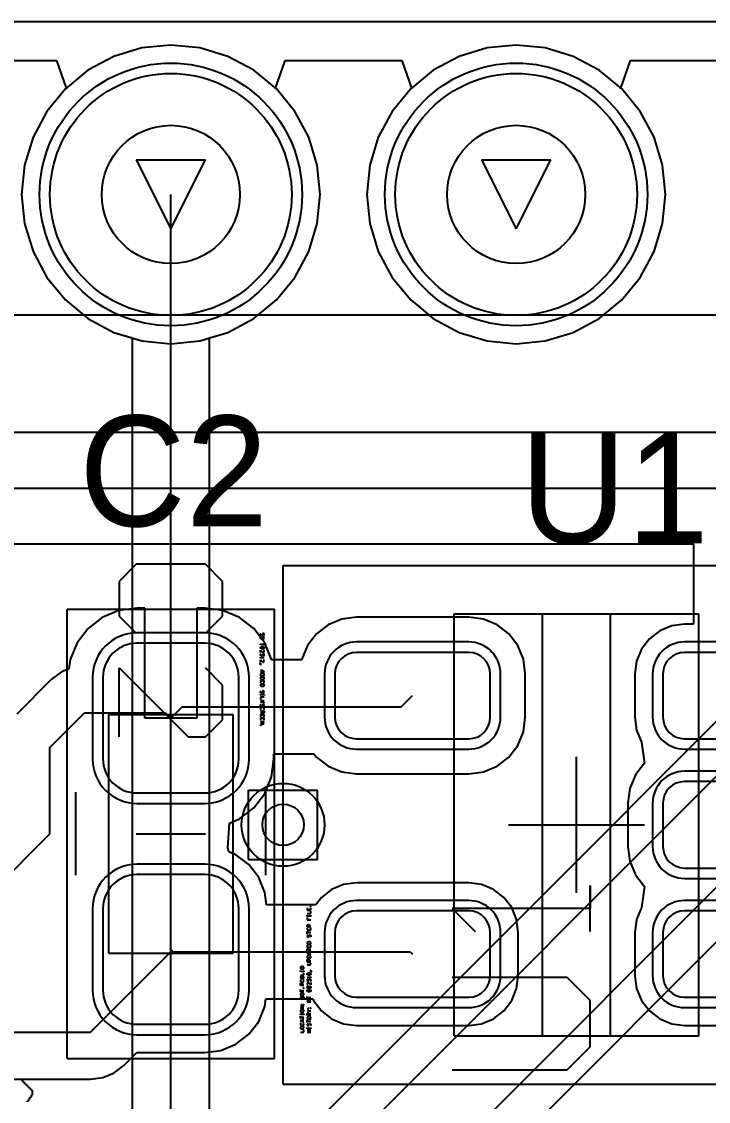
# Model space of a CAD drawing. Header units: millimetres. Extents: x -1.9 to 9.1, y -3.1 to 5.4.
# Drawn here: x 0.4668 to 0.6657, y 0.5176 to 0.83 of the extents above; entities that cross this region are included whole.
import ezdxf

# ---------------------------------------------------------------- set-up
doc = ezdxf.new("R2010")
doc.units = ezdxf.units.MM
doc.header["$MEASUREMENT"] = 0
for name, color, linetype in [('BottomLayer', 5, 'Continuous'), ('BottomOverlay', 54, 'Continuous'), ('BottomSolder', 6, 'Continuous'), ('DrillDrawing', 1, 'Continuous'), ('Mechanical3', 76, 'Continuous'), ('Mechanical4', 56, 'Continuous'), ('Mechanical6', 56, 'Continuous'), ('Mechanical7', 56, 'Continuous'), ('MultiLayer', 9, 'Continuous'), ('PadHoleLayer', 156, 'Continuous'), ('TopLayer', 1, 'Continuous'), ('TopOverlay', 2, 'Continuous'), ('TopPaste', 8, 'Continuous'), ('TopSolder', 216, 'Continuous'), ('ViaHoleLayer', 16, 'Continuous')]:
    doc.layers.add(name, color=color, linetype=linetype)

# ---------------------------------------------------------------- blocks, each defined once
blk = doc.blocks.new('OSHW__25___B_1')
at = {"layer": 'BottomOverlay'}
for p, q in [((-0.06776, -0.10894), (-0.06805, -0.10894)), ((-0.06805, -0.10894), (-0.06805, -0.10923)), ((-0.06805, -0.10923), (-0.06805, -0.10952)), ((-0.06746, -0.10865), (-0.06776, -0.10865)), ((-0.06776, -0.10865), (-0.06776, -0.10894)), ((-0.06717, -0.10806), (-0.06746, -0.10806)), ((-0.06746, -0.10806), (-0.06746, -0.10835)), ((-0.06746, -0.10835), (-0.06746, -0.10865)), ((-0.06688, -0.10777), (-0.06717, -0.10777)), ((-0.06717, -0.10777), (-0.06717, -0.10806)), ((-0.06688, -0.10748), (-0.06688, -0.10777)), ((-0.06805, -0.10952), (-0.06834, -0.10952)), ((-0.06834, -0.10952), (-0.06834, -0.10981)), ((-0.06834, -0.10981), (-0.06834, -0.11011)), ((-0.06834, -0.11011), (-0.06834, -0.1104)), ((-0.06834, -0.1104), (-0.06834, -0.11069)), ((-0.06834, -0.11069), (-0.06805, -0.11069)), ((-0.06805, -0.11069), (-0.06805, -0.11098)), ((-0.06805, -0.11098), (-0.06776, -0.11098)), ((-0.06776, -0.11098), (-0.06776, -0.11128)), ((-0.06776, -0.11128), (-0.06746, -0.11128)), ((-0.06746, -0.11128), (-0.06746, -0.11157)), ((-0.06746, -0.11157), (-0.06717, -0.11157)), ((-0.06717, -0.11157), (-0.06717, -0.11186)), ((-0.06717, -0.11186), (-0.06688, -0.11186)), ((-0.06688, -0.11186), (-0.06688, -0.11215)), ((-0.06688, -0.11215), (-0.06659, -0.11215)), ((-0.06659, -0.11215), (-0.06659, -0.11244)), ((-0.06659, -0.11244), (-0.0663, -0.11244)), ((-0.0663, -0.11244), (-0.0663, -0.11274)), ((-0.0663, -0.11274), (-0.066, -0.11274)), ((-0.066, -0.11274), (-0.066, -0.11303)), ((-0.066, -0.11303), (-0.06571, -0.11303)), ((-0.06571, -0.11303), (-0.06571, -0.11332)), ((-0.06571, -0.11332), (-0.06542, -0.11332)), ((-0.06542, -0.11332), (-0.06542, -0.11361)), ((-0.06542, -0.11361), (-0.06513, -0.11361))]:
    blk.add_line(p, q, dxfattribs=at)
blk = doc.blocks.new('0603_CAP_12')
at = {"layer": 'Mechanical3'}
for p, q in [((-0.05783, 0.027), (-0.058, 0.02683)), ((-0.058, 0.02683), (-0.058, 0.02667)), ((-0.058, 0.02667), (-0.05783, 0.0265)), ((-0.05783, 0.026), (-0.058, 0.02617)), ((-0.0575, 0.027), (-0.05783, 0.027)), ((-0.05783, 0.0265), (-0.0575, 0.0265)), ((-0.0575, 0.026), (-0.05783, 0.026)), ((-0.05733, 0.02683), (-0.0575, 0.027)), ((-0.0575, 0.0265), (-0.05733, 0.02633)), ((-0.05733, 0.02617), (-0.0575, 0.026)), ((-0.05733, 0.02633), (-0.05733, 0.02617)), ((-0.05683, 0.027), (-0.057, 0.02683)), ((-0.057, 0.02683), (-0.057, 0.02667)), ((-0.057, 0.02667), (-0.05683, 0.0265)), ((-0.05683, 0.026), (-0.057, 0.02617)), ((-0.0565, 0.027), (-0.05683, 0.027)), ((-0.05683, 0.0265), (-0.0565, 0.0265)), ((-0.0565, 0.026), (-0.05683, 0.026)), ((-0.05633, 0.02683), (-0.0565, 0.027)), ((-0.0565, 0.0265), (-0.05633, 0.02633)), ((-0.05633, 0.02617), (-0.0565, 0.026)), ((-0.05633, 0.02633), (-0.05633, 0.02617)), ((-0.05483, 0.027), (-0.055, 0.02683)), ((-0.055, 0.026), (-0.05467, 0.026)), ((-0.05483, 0.026), (-0.05483, 0.027)), ((-0.05467, 0.026), (-0.05483, 0.026)), ((-0.05417, 0.02683), (-0.054, 0.027)), ((-0.05417, 0.02617), (-0.05417, 0.02683)), ((-0.054, 0.026), (-0.05417, 0.02617)), ((-0.054, 0.027), (-0.05367, 0.027)), ((-0.05367, 0.026), (-0.054, 0.026)), ((-0.05367, 0.027), (-0.0535, 0.02683)), ((-0.0535, 0.02617), (-0.05367, 0.026)), ((-0.0535, 0.02683), (-0.0535, 0.02617)), ((-0.053, 0.027), (-0.05317, 0.02683)), ((-0.05317, 0.026), (-0.0525, 0.02667)), ((-0.0525, 0.026), (-0.05317, 0.026)), ((-0.05267, 0.027), (-0.053, 0.027)), ((-0.0525, 0.02683), (-0.05267, 0.027)), ((-0.0525, 0.02667), (-0.0525, 0.02683)), ((-0.0515, 0.027), (-0.05217, 0.027)), ((-0.05217, 0.027), (-0.05217, 0.0265)), ((-0.05217, 0.0265), (-0.05184, 0.02667)), ((-0.052, 0.026), (-0.05217, 0.02617)), ((-0.05167, 0.026), (-0.052, 0.026)), ((-0.05184, 0.02667), (-0.05167, 0.02667)), ((-0.05167, 0.02667), (-0.0515, 0.0265)), ((-0.0515, 0.02617), (-0.05167, 0.026)), ((-0.0515, 0.0265), (-0.0515, 0.02617)), ((-0.051, 0.027), (-0.05117, 0.02683)), ((-0.05117, 0.026), (-0.05084, 0.026)), ((-0.051, 0.026), (-0.051, 0.027)), ((-0.05084, 0.026), (-0.051, 0.026)), ((-0.05017, 0.027), (-0.05034, 0.02683)), ((-0.05034, 0.026), (-0.04967, 0.02667)), ((-0.04967, 0.026), (-0.05034, 0.026)), ((-0.04984, 0.027), (-0.05017, 0.027)), ((-0.04967, 0.02683), (-0.04984, 0.027)), ((-0.04967, 0.02667), (-0.04967, 0.02683)), ((-0.04917, 0.02583), (-0.04934, 0.02567)), ((-0.049, 0.02617), (-0.04917, 0.02617)), ((-0.04917, 0.02617), (-0.04917, 0.026)), ((-0.04917, 0.02583), (-0.049, 0.026)), ((-0.04917, 0.026), (-0.049, 0.026)), ((-0.049, 0.026), (-0.04917, 0.02583)), ((-0.049, 0.026), (-0.049, 0.02617)), ((-0.04734, 0.02667), (-0.047, 0.027)), ((-0.04734, 0.026), (-0.04734, 0.02667)), ((-0.04667, 0.0265), (-0.04734, 0.0265)), ((-0.047, 0.027), (-0.04667, 0.02667)), ((-0.04667, 0.02667), (-0.04667, 0.026)), ((-0.04667, 0.026), (-0.04667, 0.0265)), ((-0.04634, 0.027), (-0.04634, 0.026)), ((-0.04584, 0.027), (-0.04634, 0.027)), ((-0.04634, 0.026), (-0.04584, 0.026)), ((-0.04567, 0.02683), (-0.04584, 0.027)), ((-0.04584, 0.026), (-0.04567, 0.02617)), ((-0.04567, 0.02617), (-0.04567, 0.02683)), ((-0.04534, 0.027), (-0.04534, 0.026)), ((-0.04484, 0.027), (-0.04534, 0.027)), ((-0.04534, 0.026), (-0.04484, 0.026)), ((-0.04467, 0.02683), (-0.04484, 0.027)), ((-0.04484, 0.026), (-0.04467, 0.02617)), ((-0.04467, 0.02617), (-0.04467, 0.02683)), ((-0.04367, 0.027), (-0.04434, 0.027)), ((-0.04434, 0.027), (-0.04434, 0.026)), ((-0.04434, 0.0265), (-0.044, 0.0265)), ((-0.04434, 0.026), (-0.04367, 0.026)), ((-0.04334, 0.027), (-0.04334, 0.026)), ((-0.04284, 0.027), (-0.04334, 0.027)), ((-0.04334, 0.026), (-0.04284, 0.026)), ((-0.04267, 0.02683), (-0.04284, 0.027)), ((-0.04284, 0.026), (-0.04267, 0.02617)), ((-0.04267, 0.02617), (-0.04267, 0.02683)), ((-0.04117, 0.027), (-0.04134, 0.02683)), ((-0.04134, 0.02683), (-0.04134, 0.02667)), ((-0.04134, 0.02667), (-0.04117, 0.0265)), ((-0.04117, 0.026), (-0.04134, 0.02617)), ((-0.04084, 0.027), (-0.04117, 0.027)), ((-0.04117, 0.0265), (-0.04084, 0.0265)), ((-0.04084, 0.026), (-0.04117, 0.026)), ((-0.04067, 0.02683), (-0.04084, 0.027)), ((-0.04084, 0.0265), (-0.04067, 0.02633)), ((-0.04067, 0.02617), (-0.04084, 0.026)), ((-0.04067, 0.02633), (-0.04067, 0.02617)), ((-0.04034, 0.027), (-0.04001, 0.027)), ((-0.04017, 0.026), (-0.04034, 0.026)), ((-0.04034, 0.026), (-0.04001, 0.026)), ((-0.04001, 0.027), (-0.04017, 0.027)), ((-0.04017, 0.027), (-0.04017, 0.026)), ((-0.03951, 0.027), (-0.03951, 0.026)), ((-0.03951, 0.026), (-0.03884, 0.026)), ((-0.03851, 0.027), (-0.03851, 0.026)), ((-0.03851, 0.02633), (-0.03784, 0.027)), ((-0.03851, 0.026), (-0.03851, 0.02633)), ((-0.03784, 0.027), (-0.03834, 0.0265)), ((-0.03834, 0.0265), (-0.03784, 0.026)), ((-0.03734, 0.027), (-0.03751, 0.02683)), ((-0.03751, 0.02683), (-0.03751, 0.02667)), ((-0.03751, 0.02667), (-0.03734, 0.0265)), ((-0.03734, 0.026), (-0.03751, 0.02617)), ((-0.03701, 0.027), (-0.03734, 0.027)), ((-0.03734, 0.0265), (-0.03701, 0.0265)), ((-0.03701, 0.026), (-0.03734, 0.026)), ((-0.03684, 0.02683), (-0.03701, 0.027)), ((-0.03701, 0.0265), (-0.03684, 0.02633)), ((-0.03684, 0.02617), (-0.03701, 0.026)), ((-0.03684, 0.02633), (-0.03684, 0.02617)), ((-0.03634, 0.027), (-0.03651, 0.02683)), ((-0.03651, 0.02683), (-0.03651, 0.02617)), ((-0.03651, 0.02617), (-0.03634, 0.026)), ((-0.03601, 0.027), (-0.03634, 0.027)), ((-0.03634, 0.026), (-0.03601, 0.026)), ((-0.03584, 0.02683), (-0.03601, 0.027)), ((-0.03601, 0.026), (-0.03584, 0.02617)), ((-0.03551, 0.026), (-0.03551, 0.027)), ((-0.03551, 0.027), (-0.03501, 0.027)), ((-0.03501, 0.02633), (-0.03551, 0.02633)), ((-0.03517, 0.02633), (-0.03484, 0.026)), ((-0.03501, 0.027), (-0.03484, 0.02683)), ((-0.03484, 0.0265), (-0.03501, 0.02633)), ((-0.03484, 0.02683), (-0.03484, 0.0265)), ((-0.03384, 0.027), (-0.03451, 0.027)), ((-0.03451, 0.027), (-0.03451, 0.026)), ((-0.03451, 0.0265), (-0.03417, 0.0265)), ((-0.03451, 0.026), (-0.03384, 0.026)), ((-0.03284, 0.027), (-0.03351, 0.027)), ((-0.03351, 0.027), (-0.03351, 0.026)), ((-0.03351, 0.0265), (-0.03317, 0.0265)), ((-0.03351, 0.026), (-0.03284, 0.026)), ((-0.03251, 0.026), (-0.03251, 0.027)), ((-0.03251, 0.027), (-0.03184, 0.026)), ((-0.03184, 0.026), (-0.03184, 0.027)), ((-0.03151, 0.026), (-0.03151, 0.02617)), ((-0.03151, 0.02617), (-0.03134, 0.02617)), ((-0.03134, 0.026), (-0.03151, 0.026)), ((-0.03134, 0.02617), (-0.03134, 0.026))]:
    blk.add_line(p, q, dxfattribs=at)
at = {"layer": 'Mechanical4'}
for p, q in [((0.065, 0.03), (-0.065, 0.03)), ((-0.065, -0.03), (-0.065, 0.03)), ((0.065, -0.03), (0.065, 0.03)), ((0.065, -0.03), (-0.065, -0.03))]:
    blk.add_line(p, q, dxfattribs=at)
at = {"layer": 'Mechanical6'}
for p, q in [((0, -0.01), (0, 0.01)), ((0.01, 0), (-0.01, 0))]:
    blk.add_line(p, q, dxfattribs=at)
at = {"layer": 'Mechanical7'}
for p, q in [((-0.0345, -0.018), (-0.0345, 0.018)), ((0.0345, 0.018), (-0.0345, 0.018)), ((0.0345, -0.018), (0.0345, 0.018)), ((-0.073, 0.01499), (-0.078, 0.00999)), ((-0.063, 0.01499), (-0.073, 0.01499)), ((-0.05801, 0.00999), (-0.063, 0.01499)), ((-0.04301, 0.01499), (-0.04801, 0.00999)), ((-0.03301, 0.01499), (-0.04301, 0.01499)), ((-0.02802, 0.00999), (-0.03301, 0.01499)), ((-0.078, 0.00999), (-0.078, -0.01)), ((-0.02802, 0.00499), (-0.02802, 0.00999)), ((-0.04801, -0.015), (-0.02802, 0.00499)), ((-0.078, -0.01), (-0.073, -0.015)), ((-0.063, -0.015), (-0.05801, -0.01)), ((-0.073, -0.015), (-0.063, -0.015)), ((-0.02802, -0.015), (-0.04801, -0.015)), ((0.0345, -0.018), (-0.0345, -0.018))]:
    blk.add_line(p, q, dxfattribs=at)
at = {"layer": 'TopLayer'}
for p, q in [((-0.02165, 0.01969), (-0.04528, 0.01969)), ((0.04528, 0.01969), (0.02165, 0.01969)), ((-0.05512, 0.00984), (-0.05512, -0.00984)), ((-0.01181, -0.00984), (-0.01181, 0.00984)), ((0.01181, 0.00984), (0.01181, -0.00984)), ((0.05512, -0.00984), (0.05512, 0.00984)), ((-0.04528, -0.01969), (-0.02165, -0.01969)), ((0.02165, -0.01969), (0.04528, -0.01969))]:
    blk.add_line(p, q, dxfattribs=at)
for centre, start, end in [((-0.04528, 0.00984), 90, 180), ((-0.02165, 0.00984), 0, 90), ((0.02165, 0.00984), 90, 180), ((0.04528, 0.00984), 0, 90), ((-0.04528, -0.00984), 180, 270), ((-0.02165, -0.00984), 270, 0), ((0.02165, -0.00984), 180, 270), ((0.04528, -0.00984), 270, 0)]:
    blk.add_arc(centre, 0.00984, start, end, dxfattribs=at)
at = {"layer": 'TopOverlay'}
for p, q in [((0.012, 0.0275), (-0.012, 0.0275)), ((0.012, -0.0275), (-0.012, -0.0275))]:
    blk.add_line(p, q, dxfattribs=at)
at = {"layer": 'TopPaste'}
for p, q in [((-0.02165, 0.01969), (-0.04528, 0.01969)), ((0.04528, 0.01969), (0.02165, 0.01969)), ((-0.05512, 0.00984), (-0.05512, -0.00984)), ((-0.01181, -0.00984), (-0.01181, 0.00984)), ((0.01181, 0.00984), (0.01181, -0.00984)), ((0.05512, -0.00984), (0.05512, 0.00984)), ((-0.04528, -0.01969), (-0.02165, -0.01969)), ((0.02165, -0.01969), (0.04528, -0.01969))]:
    blk.add_line(p, q, dxfattribs=at)
for centre, start, end in [((-0.04528, 0.00984), 90, 180), ((-0.02165, 0.00984), 0, 90), ((0.02165, 0.00984), 90, 180), ((0.04528, 0.00984), 0, 90), ((-0.04528, -0.00984), 180, 270), ((-0.02165, -0.00984), 270, 0), ((0.02165, -0.00984), 180, 270), ((0.04528, -0.00984), 270, 0)]:
    blk.add_arc(centre, 0.00984, start, end, dxfattribs=at)
at = {"layer": 'TopSolder'}
for p, q in [((-0.02165, 0.02269), (-0.04528, 0.02269)), ((0.04528, 0.02269), (0.02165, 0.02269)), ((-0.05812, 0.00984), (-0.05812, -0.00984)), ((-0.00881, -0.00984), (-0.00881, 0.00984)), ((0.00881, 0.00984), (0.00881, -0.00984)), ((0.05812, -0.00984), (0.05812, 0.00984)), ((-0.04528, -0.02269), (-0.02165, -0.02269)), ((0.02165, -0.02269), (0.04528, -0.02269))]:
    blk.add_line(p, q, dxfattribs=at)
for centre, start, end in [((-0.04528, 0.00984), 90, 180), ((-0.02165, 0.00984), 0, 90), ((0.02165, 0.00984), 90, 180), ((0.04528, 0.00984), 0, 90), ((-0.04528, -0.00984), 180, 270), ((-0.02165, -0.00984), 270, 0), ((0.02165, -0.00984), 180, 270), ((0.04528, -0.00984), 270, 0)]:
    blk.add_arc(centre, 0.01284, start, end, dxfattribs=at)
blk = doc.blocks.new('SOT23_5_14')
at = {"layer": 'Mechanical3'}
for p, q in [((-0.06, 0.08), (-0.06, 0.079)), ((-0.06, 0.079), (-0.05933, 0.079)), ((-0.05883, 0.08), (-0.059, 0.07983)), ((-0.059, 0.07983), (-0.059, 0.07917)), ((-0.059, 0.07917), (-0.05883, 0.079)), ((-0.0585, 0.08), (-0.05883, 0.08)), ((-0.05883, 0.079), (-0.0585, 0.079)), ((-0.05833, 0.07983), (-0.0585, 0.08)), ((-0.0585, 0.079), (-0.05833, 0.07917)), ((-0.05833, 0.07917), (-0.05833, 0.07983)), ((-0.05783, 0.08), (-0.058, 0.07983)), ((-0.058, 0.07983), (-0.058, 0.07917)), ((-0.058, 0.07917), (-0.05783, 0.079)), ((-0.0575, 0.08), (-0.05783, 0.08)), ((-0.05783, 0.079), (-0.0575, 0.079)), ((-0.05733, 0.07983), (-0.0575, 0.08)), ((-0.0575, 0.079), (-0.05733, 0.07917)), ((-0.057, 0.07967), (-0.05667, 0.08)), ((-0.057, 0.079), (-0.057, 0.07967)), ((-0.05633, 0.0795), (-0.057, 0.0795)), ((-0.05667, 0.08), (-0.05633, 0.07967)), ((-0.05633, 0.07967), (-0.05633, 0.079)), ((-0.05633, 0.079), (-0.05633, 0.0795)), ((-0.056, 0.08), (-0.05533, 0.08)), ((-0.05533, 0.08), (-0.05567, 0.08)), ((-0.05567, 0.08), (-0.05567, 0.079)), ((-0.055, 0.08), (-0.05467, 0.08)), ((-0.05483, 0.079), (-0.055, 0.079)), ((-0.055, 0.079), (-0.05467, 0.079)), ((-0.05467, 0.08), (-0.05483, 0.08)), ((-0.05483, 0.08), (-0.05483, 0.079)), ((-0.054, 0.08), (-0.05417, 0.07983)), ((-0.05417, 0.07983), (-0.05417, 0.07917)), ((-0.05417, 0.07917), (-0.054, 0.079)), ((-0.05367, 0.08), (-0.054, 0.08)), ((-0.054, 0.079), (-0.05367, 0.079)), ((-0.0535, 0.07983), (-0.05367, 0.08)), ((-0.05367, 0.079), (-0.0535, 0.07917)), ((-0.0535, 0.07917), (-0.0535, 0.07983)), ((-0.05317, 0.079), (-0.05317, 0.08)), ((-0.05317, 0.08), (-0.0525, 0.079)), ((-0.0525, 0.079), (-0.0525, 0.08)), ((-0.05217, 0.07967), (-0.052, 0.07967)), ((-0.05217, 0.0795), (-0.05217, 0.07967)), ((-0.052, 0.0795), (-0.05217, 0.0795)), ((-0.05217, 0.07917), (-0.052, 0.07917)), ((-0.05217, 0.079), (-0.05217, 0.07917)), ((-0.052, 0.079), (-0.05217, 0.079)), ((-0.052, 0.07967), (-0.052, 0.0795)), ((-0.052, 0.07917), (-0.052, 0.079)), ((-0.05017, 0.08), (-0.05034, 0.07983)), ((-0.05034, 0.07983), (-0.05034, 0.07967)), ((-0.05034, 0.07967), (-0.05017, 0.0795)), ((-0.05017, 0.079), (-0.05034, 0.07917)), ((-0.04984, 0.08), (-0.05017, 0.08)), ((-0.05017, 0.0795), (-0.04984, 0.0795)), ((-0.04984, 0.079), (-0.05017, 0.079)), ((-0.04967, 0.07983), (-0.04984, 0.08)), ((-0.04984, 0.0795), (-0.04967, 0.07933)), ((-0.04967, 0.07917), (-0.04984, 0.079)), ((-0.04967, 0.07933), (-0.04967, 0.07917)), ((-0.04917, 0.08), (-0.04934, 0.07983)), ((-0.04934, 0.07983), (-0.04934, 0.07917)), ((-0.04934, 0.07917), (-0.04917, 0.079)), ((-0.04884, 0.08), (-0.04917, 0.08)), ((-0.04917, 0.079), (-0.04884, 0.079)), ((-0.04867, 0.07983), (-0.04884, 0.08)), ((-0.04884, 0.079), (-0.04867, 0.07917)), ((-0.04867, 0.07917), (-0.04867, 0.07983)), ((-0.04834, 0.08), (-0.04767, 0.08)), ((-0.04767, 0.08), (-0.048, 0.08)), ((-0.048, 0.08), (-0.048, 0.079)), ((-0.04734, 0.079), (-0.04734, 0.07917)), ((-0.04734, 0.07917), (-0.04717, 0.07917)), ((-0.04717, 0.079), (-0.04734, 0.079)), ((-0.04717, 0.07917), (-0.04717, 0.079)), ((-0.0465, 0.079), (-0.0465, 0.08)), ((-0.0465, 0.08), (-0.046, 0.08)), ((-0.046, 0.07933), (-0.0465, 0.07933)), ((-0.046, 0.08), (-0.04584, 0.07983)), ((-0.04584, 0.0795), (-0.046, 0.07933)), ((-0.04584, 0.07983), (-0.04584, 0.0795)), ((-0.04534, 0.08), (-0.0455, 0.07983)), ((-0.0455, 0.07983), (-0.0455, 0.07917)), ((-0.0455, 0.07917), (-0.04534, 0.079)), ((-0.045, 0.08), (-0.04534, 0.08)), ((-0.04534, 0.079), (-0.045, 0.079)), ((-0.04484, 0.07983), (-0.045, 0.08)), ((-0.045, 0.079), (-0.04484, 0.07917)), ((-0.0445, 0.08), (-0.0445, 0.079)), ((-0.044, 0.08), (-0.0445, 0.08)), ((-0.044, 0.0795), (-0.0445, 0.0795)), ((-0.0445, 0.0795), (-0.044, 0.0795)), ((-0.0445, 0.079), (-0.044, 0.079)), ((-0.04384, 0.07983), (-0.044, 0.08)), ((-0.044, 0.0795), (-0.04384, 0.07967)), ((-0.04384, 0.07933), (-0.044, 0.0795)), ((-0.044, 0.079), (-0.04384, 0.07917)), ((-0.04384, 0.07967), (-0.04384, 0.07983)), ((-0.04384, 0.07917), (-0.04384, 0.07933)), ((-0.0435, 0.08), (-0.0435, 0.079)), ((-0.0435, 0.079), (-0.04284, 0.079)), ((-0.04251, 0.08), (-0.04217, 0.08)), ((-0.04234, 0.079), (-0.04251, 0.079)), ((-0.04251, 0.079), (-0.04217, 0.079)), ((-0.04217, 0.08), (-0.04234, 0.08)), ((-0.04234, 0.08), (-0.04234, 0.079)), ((-0.04167, 0.08), (-0.04167, 0.079)), ((-0.04117, 0.08), (-0.04167, 0.08)), ((-0.04117, 0.0795), (-0.04167, 0.0795)), ((-0.04167, 0.0795), (-0.04117, 0.0795)), ((-0.04167, 0.079), (-0.04117, 0.079)), ((-0.04101, 0.07983), (-0.04117, 0.08)), ((-0.04117, 0.0795), (-0.04101, 0.07967)), ((-0.04101, 0.07933), (-0.04117, 0.0795)), ((-0.04117, 0.079), (-0.04101, 0.07917)), ((-0.04101, 0.07967), (-0.04101, 0.07983)), ((-0.04101, 0.07917), (-0.04101, 0.07933)), ((-0.06, 0.078), (-0.06, 0.077)), ((-0.06, 0.077), (-0.06, 0.0775)), ((-0.06, 0.0775), (-0.05933, 0.0775)), ((-0.05933, 0.0775), (-0.05933, 0.078)), ((-0.05933, 0.078), (-0.05933, 0.077)), ((-0.059, 0.078), (-0.05867, 0.078)), ((-0.05883, 0.077), (-0.059, 0.077)), ((-0.059, 0.077), (-0.05867, 0.077)), ((-0.05867, 0.078), (-0.05883, 0.078)), ((-0.05883, 0.078), (-0.05883, 0.077)), ((-0.058, 0.078), (-0.05817, 0.07783)), ((-0.05817, 0.07783), (-0.05817, 0.07767)), ((-0.05817, 0.07767), (-0.058, 0.0775)), ((-0.058, 0.077), (-0.05817, 0.07717)), ((-0.05767, 0.078), (-0.058, 0.078)), ((-0.058, 0.0775), (-0.05767, 0.0775)), ((-0.05767, 0.077), (-0.058, 0.077)), ((-0.0575, 0.07783), (-0.05767, 0.078)), ((-0.05767, 0.0775), (-0.0575, 0.07733)), ((-0.0575, 0.07717), (-0.05767, 0.077)), ((-0.0575, 0.07733), (-0.0575, 0.07717)), ((-0.05717, 0.078), (-0.0565, 0.078)), ((-0.0565, 0.078), (-0.05683, 0.078)), ((-0.05683, 0.078), (-0.05683, 0.077)), ((-0.056, 0.078), (-0.05617, 0.07783)), ((-0.05617, 0.07783), (-0.05617, 0.07717)), ((-0.05617, 0.07717), (-0.056, 0.077)), ((-0.05567, 0.078), (-0.056, 0.078)), ((-0.056, 0.077), (-0.05567, 0.077)), ((-0.0555, 0.07783), (-0.05567, 0.078)), ((-0.05567, 0.077), (-0.0555, 0.07717)), ((-0.0555, 0.07717), (-0.0555, 0.07783)), ((-0.05517, 0.077), (-0.05517, 0.078)), ((-0.05517, 0.078), (-0.05467, 0.078)), ((-0.05467, 0.07733), (-0.05517, 0.07733)), ((-0.05483, 0.07733), (-0.0545, 0.077)), ((-0.05467, 0.078), (-0.0545, 0.07783)), ((-0.0545, 0.0775), (-0.05467, 0.07733)), ((-0.0545, 0.07783), (-0.0545, 0.0775)), ((-0.05417, 0.078), (-0.05417, 0.07783)), ((-0.05417, 0.07783), (-0.05384, 0.0775)), ((-0.05384, 0.0775), (-0.0535, 0.07783)), ((-0.05384, 0.0775), (-0.05384, 0.077)), ((-0.0535, 0.07783), (-0.0535, 0.078)), ((-0.05317, 0.07767), (-0.053, 0.07767)), ((-0.05317, 0.0775), (-0.05317, 0.07767)), ((-0.053, 0.0775), (-0.05317, 0.0775)), ((-0.05317, 0.07717), (-0.053, 0.07717)), ((-0.05317, 0.077), (-0.05317, 0.07717)), ((-0.053, 0.077), (-0.05317, 0.077)), ((-0.053, 0.07767), (-0.053, 0.0775)), ((-0.053, 0.07717), (-0.053, 0.077)), ((-0.05134, 0.077), (-0.05134, 0.078)), ((-0.05134, 0.078), (-0.051, 0.07767)), ((-0.051, 0.07767), (-0.05067, 0.078)), ((-0.05067, 0.078), (-0.05067, 0.077)), ((-0.05034, 0.078), (-0.04967, 0.078)), ((-0.04967, 0.078), (-0.05, 0.078)), ((-0.05, 0.078), (-0.05, 0.077)), ((-0.04834, 0.07783), (-0.04817, 0.078)), ((-0.04834, 0.07717), (-0.04834, 0.07783)), ((-0.04817, 0.077), (-0.04834, 0.07717)), ((-0.04817, 0.078), (-0.04784, 0.078)), ((-0.04784, 0.077), (-0.04817, 0.077)), ((-0.04784, 0.078), (-0.04767, 0.07783)), ((-0.04767, 0.07717), (-0.04784, 0.077)), ((-0.04767, 0.07783), (-0.04767, 0.07717)), ((-0.04734, 0.07783), (-0.04717, 0.078)), ((-0.04734, 0.07767), (-0.04734, 0.07783)), ((-0.04717, 0.0775), (-0.04734, 0.07767)), ((-0.04734, 0.07733), (-0.04717, 0.0775)), ((-0.04734, 0.07717), (-0.04734, 0.07733)), ((-0.04717, 0.077), (-0.04734, 0.07717)), ((-0.04717, 0.078), (-0.04684, 0.078)), ((-0.04717, 0.0775), (-0.04684, 0.0775)), ((-0.04684, 0.077), (-0.04717, 0.077)), ((-0.04684, 0.078), (-0.04667, 0.07783)), ((-0.04667, 0.07767), (-0.04684, 0.0775)), ((-0.04684, 0.0775), (-0.04667, 0.07733)), ((-0.04667, 0.07717), (-0.04684, 0.077)), ((-0.04667, 0.07783), (-0.04667, 0.07767)), ((-0.04667, 0.07733), (-0.04667, 0.07717)), ((-0.04617, 0.078), (-0.04634, 0.07783)), ((-0.04634, 0.077), (-0.04567, 0.07767)), ((-0.04567, 0.077), (-0.04634, 0.077)), ((-0.04584, 0.078), (-0.04617, 0.078)), ((-0.04567, 0.07783), (-0.04584, 0.078)), ((-0.04567, 0.07767), (-0.04567, 0.07783)), ((-0.04467, 0.078), (-0.04534, 0.078)), ((-0.04534, 0.078), (-0.04534, 0.0775)), ((-0.04534, 0.0775), (-0.045, 0.07767)), ((-0.04517, 0.077), (-0.04534, 0.07717)), ((-0.04484, 0.077), (-0.04517, 0.077)), ((-0.045, 0.07767), (-0.04484, 0.07767)), ((-0.04484, 0.07767), (-0.04467, 0.0775)), ((-0.04467, 0.07717), (-0.04484, 0.077)), ((-0.04467, 0.0775), (-0.04467, 0.07717)), ((-0.04417, 0.078), (-0.04434, 0.07783)), ((-0.04434, 0.077), (-0.044, 0.077)), ((-0.04417, 0.077), (-0.04417, 0.078)), ((-0.044, 0.077), (-0.04417, 0.077)), ((-0.0435, 0.07783), (-0.04334, 0.078)), ((-0.0435, 0.07717), (-0.0435, 0.07783)), ((-0.04334, 0.077), (-0.0435, 0.07717)), ((-0.04334, 0.078), (-0.04301, 0.078)), ((-0.04301, 0.077), (-0.04334, 0.077)), ((-0.04301, 0.078), (-0.04284, 0.07783)), ((-0.04284, 0.07717), (-0.04301, 0.077)), ((-0.04284, 0.07783), (-0.04284, 0.07717)), ((-0.04234, 0.07683), (-0.04251, 0.07667)), ((-0.04217, 0.07717), (-0.04234, 0.07717)), ((-0.04234, 0.07717), (-0.04234, 0.077)), ((-0.04234, 0.07683), (-0.04217, 0.077)), ((-0.04234, 0.077), (-0.04217, 0.077)), ((-0.04217, 0.077), (-0.04234, 0.07683)), ((-0.04217, 0.077), (-0.04217, 0.07717)), ((-0.04051, 0.078), (-0.04051, 0.07717)), ((-0.04051, 0.07717), (-0.04034, 0.077)), ((-0.04034, 0.077), (-0.04001, 0.077)), ((-0.04001, 0.077), (-0.03984, 0.07717)), ((-0.03984, 0.07717), (-0.03984, 0.078)), ((-0.03951, 0.077), (-0.03951, 0.078)), ((-0.03951, 0.078), (-0.03901, 0.078)), ((-0.03901, 0.07733), (-0.03951, 0.07733)), ((-0.03901, 0.078), (-0.03884, 0.07783)), ((-0.03884, 0.0775), (-0.03901, 0.07733)), ((-0.03884, 0.07783), (-0.03884, 0.0775)), ((-0.03851, 0.078), (-0.03851, 0.077)), ((-0.03801, 0.078), (-0.03851, 0.078)), ((-0.03851, 0.077), (-0.03801, 0.077)), ((-0.03784, 0.07783), (-0.03801, 0.078)), ((-0.03801, 0.077), (-0.03784, 0.07717)), ((-0.03784, 0.07717), (-0.03784, 0.07783)), ((-0.03751, 0.07767), (-0.03717, 0.078)), ((-0.03751, 0.077), (-0.03751, 0.07767)), ((-0.03684, 0.0775), (-0.03751, 0.0775)), ((-0.03717, 0.078), (-0.03684, 0.07767)), ((-0.03684, 0.07767), (-0.03684, 0.077)), ((-0.03684, 0.077), (-0.03684, 0.0775)), ((-0.03651, 0.078), (-0.03584, 0.078)), ((-0.03584, 0.078), (-0.03617, 0.078)), ((-0.03617, 0.078), (-0.03617, 0.077)), ((-0.03484, 0.078), (-0.03551, 0.078)), ((-0.03551, 0.078), (-0.03551, 0.077)), ((-0.03551, 0.0775), (-0.03517, 0.0775)), ((-0.03551, 0.077), (-0.03484, 0.077)), ((-0.03451, 0.078), (-0.03451, 0.077)), ((-0.03401, 0.078), (-0.03451, 0.078)), ((-0.03451, 0.077), (-0.03401, 0.077)), ((-0.03384, 0.07783), (-0.03401, 0.078)), ((-0.03401, 0.077), (-0.03384, 0.07717)), ((-0.03384, 0.07717), (-0.03384, 0.07783)), ((-0.03234, 0.078), (-0.03251, 0.07783)), ((-0.03251, 0.07783), (-0.03251, 0.07767)), ((-0.03251, 0.07767), (-0.03234, 0.0775)), ((-0.03234, 0.077), (-0.03251, 0.07717)), ((-0.03201, 0.078), (-0.03234, 0.078)), ((-0.03234, 0.0775), (-0.03201, 0.0775)), ((-0.03201, 0.077), (-0.03234, 0.077)), ((-0.03184, 0.07783), (-0.03201, 0.078)), ((-0.03201, 0.0775), (-0.03184, 0.07733)), ((-0.03184, 0.07717), (-0.03201, 0.077)), ((-0.03184, 0.07733), (-0.03184, 0.07717)), ((-0.03151, 0.078), (-0.03084, 0.078)), ((-0.03084, 0.078), (-0.03118, 0.078)), ((-0.03118, 0.078), (-0.03118, 0.077)), ((-0.02984, 0.078), (-0.03051, 0.078)), ((-0.03051, 0.078), (-0.03051, 0.077)), ((-0.03051, 0.0775), (-0.03018, 0.0775)), ((-0.03051, 0.077), (-0.02984, 0.077)), ((-0.02951, 0.077), (-0.02951, 0.078)), ((-0.02951, 0.078), (-0.02901, 0.078)), ((-0.02901, 0.07733), (-0.02951, 0.07733)), ((-0.02901, 0.078), (-0.02884, 0.07783)), ((-0.02884, 0.0775), (-0.02901, 0.07733)), ((-0.02884, 0.07783), (-0.02884, 0.0775)), ((-0.02684, 0.078), (-0.02751, 0.078)), ((-0.02751, 0.078), (-0.02751, 0.0775)), ((-0.02751, 0.0775), (-0.02718, 0.0775)), ((-0.02718, 0.0775), (-0.02751, 0.0775)), ((-0.02751, 0.0775), (-0.02751, 0.077)), ((-0.02651, 0.078), (-0.02618, 0.078)), ((-0.02634, 0.077), (-0.02651, 0.077)), ((-0.02651, 0.077), (-0.02618, 0.077)), ((-0.02618, 0.078), (-0.02634, 0.078)), ((-0.02634, 0.078), (-0.02634, 0.077)), ((-0.02568, 0.078), (-0.02568, 0.077)), ((-0.02568, 0.077), (-0.02501, 0.077)), ((-0.02401, 0.078), (-0.02468, 0.078)), ((-0.02468, 0.078), (-0.02468, 0.077)), ((-0.02468, 0.0775), (-0.02434, 0.0775)), ((-0.02468, 0.077), (-0.02401, 0.077)), ((-0.02368, 0.077), (-0.02368, 0.07717)), ((-0.02368, 0.07717), (-0.02351, 0.07717)), ((-0.02351, 0.077), (-0.02368, 0.077)), ((-0.02351, 0.07717), (-0.02351, 0.077))]:
    blk.add_line(p, q, dxfattribs=at)
at = {"layer": 'Mechanical4'}
for p, q in [((-0.075, 0.085), (0.075, 0.085)), ((-0.075, 0.085), (-0.075, -0.085)), ((0.075, 0.085), (0.075, -0.085)), ((-0.075, -0.085), (0.075, -0.085))]:
    blk.add_line(p, q, dxfattribs=at)
at = {"layer": 'Mechanical6'}
for p, q in [((0, 0.01969), (0, -0.01969)), ((-0.01969, 0), (0.01969, 0))]:
    blk.add_line(p, q, dxfattribs=at)
at = {"layer": 'Mechanical7'}
for p, q in [((-0.07087, 0.03605), (-0.07087, 0.00273)), ((-0.06102, 0.03543), (0.06102, 0.03543)), ((-0.06102, 0.03543), (-0.06102, -0.03543)), ((-0.04421, 0.00273), (-0.04421, 0.03605)), ((-0.02421, 0.03605), (-0.03088, 0.02939)), ((-0.02421, -0.00394), (-0.02421, 0.03605)), ((0.06102, 0.03543), (0.06102, -0.03543)), ((-0.07087, 0.00273), (-0.0642, -0.00394)), ((-0.05087, -0.00394), (-0.04421, 0.00273)), ((-0.0642, -0.00394), (-0.05087, -0.00394)), ((-0.03088, -0.00394), (-0.01755, -0.00394)), ((-0.01755, -0.00394), (-0.02421, -0.00394)), ((-0.06102, -0.03543), (0.06102, -0.03543))]:
    blk.add_line(p, q, dxfattribs=at)
at = {"layer": 'TopLayer'}
for p, q in [((-0.03115, 0.07), (-0.04365, 0.07)), ((0.04365, 0.07), (0.03115, 0.07)), ((-0.0499, 0.06375), (-0.0499, 0.03125)), ((-0.0249, 0.03125), (-0.0249, 0.06375)), ((0.0249, 0.06375), (0.0249, 0.03125)), ((0.0499, 0.03125), (0.0499, 0.06375)), ((-0.04365, 0.025), (-0.03115, 0.025)), ((0.03115, 0.025), (0.04365, 0.025)), ((-0.03115, -0.025), (-0.04365, -0.025)), ((0.00625, -0.025), (-0.00625, -0.025)), ((0.04365, -0.025), (0.03115, -0.025)), ((-0.0499, -0.03125), (-0.0499, -0.06375)), ((-0.0249, -0.06375), (-0.0249, -0.03125)), ((-0.0125, -0.03125), (-0.0125, -0.06375)), ((0.0125, -0.06375), (0.0125, -0.03125)), ((0.0249, -0.03125), (0.0249, -0.06375)), ((0.0499, -0.06375), (0.0499, -0.03125)), ((-0.04365, -0.07), (-0.03115, -0.07)), ((-0.00625, -0.07), (0.00625, -0.07)), ((0.03115, -0.07), (0.04365, -0.07))]:
    blk.add_line(p, q, dxfattribs=at)
for centre, start, end in [((-0.04365, 0.06375), 90, 180), ((-0.03115, 0.06375), 0, 90), ((0.03115, 0.06375), 90, 180), ((0.04365, 0.06375), 0, 90), ((-0.04365, 0.03125), 180, 270), ((-0.03115, 0.03125), 270, 0), ((0.03115, 0.03125), 180, 270), ((0.04365, 0.03125), 270, 0), ((-0.04365, -0.03125), 90, 180), ((-0.03115, -0.03125), 0, 90), ((-0.00625, -0.03125), 90, 180), ((0.00625, -0.03125), 0, 90), ((0.03115, -0.03125), 90, 180), ((0.04365, -0.03125), 0, 90), ((-0.04365, -0.06375), 180, 270), ((-0.03115, -0.06375), 270, 0), ((-0.00625, -0.06375), 180, 270), ((0.00625, -0.06375), 270, 0), ((0.03115, -0.06375), 180, 270), ((0.04365, -0.06375), 270, 0)]:
    blk.add_arc(centre, 0.00625, start, end, dxfattribs=at)
at = {"layer": 'TopOverlay'}
for p, q in [((-0.06102, 0.00984), (-0.06102, -0.00984)), ((-0.06102, 0.00984), (0.06102, 0.00984)), ((0.06102, 0.00984), (0.06102, -0.00984)), ((-0.06102, -0.00984), (0.06102, -0.00984))]:
    blk.add_line(p, q, dxfattribs=at)
blk.add_circle((-0.07185, -0.04724), 0.005, dxfattribs=at)
at = {"layer": 'TopPaste'}
for p, q in [((-0.03115, 0.07), (-0.04365, 0.07)), ((0.04365, 0.07), (0.03115, 0.07)), ((-0.0499, 0.06375), (-0.0499, 0.03125)), ((-0.0249, 0.03125), (-0.0249, 0.06375)), ((0.0249, 0.06375), (0.0249, 0.03125)), ((0.0499, 0.03125), (0.0499, 0.06375)), ((-0.04365, 0.025), (-0.03115, 0.025)), ((0.03115, 0.025), (0.04365, 0.025)), ((-0.03115, -0.025), (-0.04365, -0.025)), ((0.00625, -0.025), (-0.00625, -0.025)), ((0.04365, -0.025), (0.03115, -0.025)), ((-0.0499, -0.03125), (-0.0499, -0.06375)), ((-0.0249, -0.06375), (-0.0249, -0.03125)), ((-0.0125, -0.03125), (-0.0125, -0.06375)), ((0.0125, -0.06375), (0.0125, -0.03125)), ((0.0249, -0.03125), (0.0249, -0.06375)), ((0.0499, -0.06375), (0.0499, -0.03125)), ((-0.04365, -0.07), (-0.03115, -0.07)), ((-0.00625, -0.07), (0.00625, -0.07)), ((0.03115, -0.07), (0.04365, -0.07))]:
    blk.add_line(p, q, dxfattribs=at)
for centre, start, end in [((-0.04365, 0.06375), 90, 180), ((-0.03115, 0.06375), 0, 90), ((0.03115, 0.06375), 90, 180), ((0.04365, 0.06375), 0, 90), ((-0.04365, 0.03125), 180, 270), ((-0.03115, 0.03125), 270, 0), ((0.03115, 0.03125), 180, 270), ((0.04365, 0.03125), 270, 0), ((-0.04365, -0.03125), 90, 180), ((-0.03115, -0.03125), 0, 90), ((-0.00625, -0.03125), 90, 180), ((0.00625, -0.03125), 0, 90), ((0.03115, -0.03125), 90, 180), ((0.04365, -0.03125), 0, 90), ((-0.04365, -0.06375), 180, 270), ((-0.03115, -0.06375), 270, 0), ((-0.00625, -0.06375), 180, 270), ((0.00625, -0.06375), 270, 0), ((0.03115, -0.06375), 180, 270), ((0.04365, -0.06375), 270, 0)]:
    blk.add_arc(centre, 0.00625, start, end, dxfattribs=at)
at = {"layer": 'TopSolder'}
for p, q in [((-0.03115, 0.073), (-0.04365, 0.073)), ((0.04365, 0.073), (0.03115, 0.073)), ((-0.0529, 0.06375), (-0.0529, 0.03125)), ((-0.0219, 0.03125), (-0.0219, 0.06375)), ((0.0219, 0.06375), (0.0219, 0.03125)), ((0.0529, 0.03125), (0.0529, 0.06375)), ((-0.04365, 0.022), (-0.03115, 0.022)), ((0.03115, 0.022), (0.04365, 0.022)), ((-0.03115, -0.022), (-0.04365, -0.022)), ((0.00625, -0.022), (-0.00625, -0.022)), ((0.04365, -0.022), (0.03115, -0.022)), ((-0.0529, -0.03125), (-0.0529, -0.06375)), ((-0.0219, -0.06375), (-0.0219, -0.03125)), ((-0.0155, -0.03125), (-0.0155, -0.06375)), ((0.0155, -0.06375), (0.0155, -0.03125)), ((0.0219, -0.03125), (0.0219, -0.06375)), ((0.0529, -0.06375), (0.0529, -0.03125)), ((-0.04365, -0.073), (-0.03115, -0.073)), ((-0.00625, -0.073), (0.00625, -0.073)), ((0.03115, -0.073), (0.04365, -0.073))]:
    blk.add_line(p, q, dxfattribs=at)
for centre, start, end in [((-0.04365, 0.06375), 90, 180), ((-0.03115, 0.06375), 0, 90), ((0.03115, 0.06375), 90, 180), ((0.04365, 0.06375), 0, 90), ((-0.04365, 0.03125), 180, 270), ((-0.03115, 0.03125), 270, 0), ((0.03115, 0.03125), 180, 270), ((0.04365, 0.03125), 270, 0), ((-0.04365, -0.03125), 90, 180), ((-0.03115, -0.03125), 0, 90), ((-0.00625, -0.03125), 90, 180), ((0.00625, -0.03125), 0, 90), ((0.03115, -0.03125), 90, 180), ((0.04365, -0.03125), 0, 90), ((-0.04365, -0.06375), 180, 270), ((-0.03115, -0.06375), 270, 0), ((-0.00625, -0.06375), 180, 270), ((0.00625, -0.06375), 270, 0), ((0.03115, -0.06375), 180, 270), ((0.04365, -0.06375), 270, 0)]:
    blk.add_arc(centre, 0.00925, start, end, dxfattribs=at)
blk = doc.blocks.new('SFH11_PBPC_D10_RA_BK_20')
at = {"layer": 'BottomLayer'}
for centre in [(0.05, 0.33032), (0.15, 0.33032)]:
    blk.add_circle(centre, 0.035, dxfattribs=at)
at = {"layer": 'BottomSolder'}
for centre in [(0.05, 0.33032), (0.15, 0.33032)]:
    blk.add_circle(centre, 0.038, dxfattribs=at)
at = {"layer": 'Mechanical4'}
blk.add_line((0.60394, 0.36516), (-0.60394, 0.36516), dxfattribs=at)
at = {"layer": 'MultiLayer'}
for centre in [(0.05, 0.33032), (0.15, 0.33032)]:
    blk.add_circle(centre, 0.035, dxfattribs=at)
at = {"layer": 'PadHoleLayer'}
for centre in [(0.05, 0.33032), (0.15, 0.33032)]:
    blk.add_circle(centre, 0.02, dxfattribs=at)
at = {"layer": 'TopLayer'}
for centre in [(0.05, 0.33032), (0.15, 0.33032)]:
    blk.add_circle(centre, 0.035, dxfattribs=at)
at = {"layer": 'TopSolder'}
for centre in [(0.05, 0.33032), (0.15, 0.33032)]:
    blk.add_circle(centre, 0.038, dxfattribs=at)

msp = doc.modelspace()

# ---------------------------------------------------------------- linework, layer by layer
at = {"layer": 'BottomLayer'}
for p, q in [((0.045, 0.83), (0.86, 0.83)), ((0.44313, 0.81878), (0.47687, 0.81878)), ((0.47687, 0.81878), (0.47973, 0.81078)), ((0.54027, 0.81078), (0.54313, 0.81878)), ((0.54313, 0.81878), (0.57687, 0.81878)), ((0.57687, 0.81878), (0.57973, 0.81078)), ((0.64027, 0.81078), (0.64313, 0.81878)), ((0.64313, 0.81878), (0.67687, 0.81878)), ((0.47945, 0.81055), (0.47407, 0.80401)), ((0.47973, 0.81078), (0.47945, 0.81055)), ((0.54055, 0.81055), (0.54027, 0.81078)), ((0.54593, 0.80401), (0.54055, 0.81055)), ((0.57945, 0.81055), (0.57407, 0.80401)), ((0.57973, 0.81078), (0.57945, 0.81055)), ((0.64055, 0.81055), (0.64027, 0.81078)), ((0.64593, 0.80401), (0.64055, 0.81055)), ((0.47407, 0.80401), (0.47008, 0.79653)), ((0.54992, 0.79653), (0.54593, 0.80401)), ((0.57407, 0.80401), (0.57008, 0.79653)), ((0.64992, 0.79653), (0.64593, 0.80401)), ((0.47008, 0.79653), (0.46762, 0.78843)), ((0.55238, 0.78843), (0.54992, 0.79653)), ((0.57008, 0.79653), (0.56762, 0.78843)), ((0.65238, 0.78843), (0.64992, 0.79653)), ((0.46762, 0.78843), (0.46679, 0.78)), ((0.55321, 0.78), (0.55238, 0.78843)), ((0.56762, 0.78843), (0.56679, 0.78)), ((0.65321, 0.78), (0.65238, 0.78843)), ((0.46679, 0.78), (0.46762, 0.77157)), ((0.51, 0.48878), (0.51, 0.78)), ((0.55238, 0.77157), (0.55321, 0.78)), ((0.56679, 0.78), (0.56762, 0.77157)), ((0.65238, 0.77157), (0.65321, 0.78)), ((0.46762, 0.77157), (0.47008, 0.76346)), ((0.54992, 0.76346), (0.55238, 0.77157)), ((0.56762, 0.77157), (0.57008, 0.76346)), ((0.64992, 0.76346), (0.65238, 0.77157)), ((0.47008, 0.76346), (0.47407, 0.75599)), ((0.54593, 0.75599), (0.54992, 0.76346)), ((0.57008, 0.76346), (0.57407, 0.75599)), ((0.64593, 0.75599), (0.64992, 0.76346)), ((0.47407, 0.75599), (0.47945, 0.74945)), ((0.54055, 0.74945), (0.54593, 0.75599)), ((0.57407, 0.75599), (0.57945, 0.74945)), ((0.64055, 0.74945), (0.64593, 0.75599)), ((0.47945, 0.74945), (0.48599, 0.74407)), ((0.53401, 0.74407), (0.54055, 0.74945)), ((0.57945, 0.74945), (0.58599, 0.74407)), ((0.63401, 0.74407), (0.64055, 0.74945)), ((0.48599, 0.74407), (0.49346, 0.74008)), ((0.52653, 0.74008), (0.53401, 0.74407)), ((0.58599, 0.74407), (0.59347, 0.74008)), ((0.62653, 0.74008), (0.63401, 0.74407)), ((0.49346, 0.74008), (0.49878, 0.73847)), ((0.49878, 0.73847), (0.49878, 0.49342)), ((0.52122, 0.73847), (0.52653, 0.74008)), ((0.52122, 0.4921), (0.52122, 0.73847)), ((0.59347, 0.74008), (0.60157, 0.73762)), ((0.60157, 0.73762), (0.61, 0.73679)), ((0.61, 0.73679), (0.61843, 0.73762)), ((0.61843, 0.73762), (0.62653, 0.74008)), ((0.69878, 0.65836), (0.52922, 0.48879)), ((0.51203, 0.45575), (0.71, 0.65371)), ((0.535, 0.4466), (0.73014, 0.64175)), ((0.54622, 0.44196), (0.73807, 0.63382))]:
    msp.add_line(p, q, dxfattribs=at)
msp.add_circle((0.5425, 0.5976), 0.012, dxfattribs=at)
at = {"layer": 'DrillDrawing'}
for p, q in [((0.5, 0.79), (0.52, 0.79)), ((0.5, 0.79), (0.51, 0.77)), ((0.51, 0.77), (0.52, 0.79)), ((0.6, 0.79), (0.62, 0.79)), ((0.6, 0.79), (0.61, 0.77)), ((0.61, 0.77), (0.62, 0.79)), ((0.5325, 0.6076), (0.5525, 0.6076)), ((0.5325, 0.5876), (0.5325, 0.6076)), ((0.5525, 0.5876), (0.5525, 0.6076)), ((0.5325, 0.5876), (0.5525, 0.5876))]:
    msp.add_line(p, q, dxfattribs=at)
at = {"layer": 'TopLayer'}
for p, q in [((0.50157, 0.82238), (0.49346, 0.81992)), ((0.51, 0.82321), (0.50157, 0.82238)), ((0.51843, 0.82238), (0.51, 0.82321)), ((0.52653, 0.81992), (0.51843, 0.82238)), ((0.60157, 0.82238), (0.59347, 0.81992)), ((0.61, 0.82321), (0.60157, 0.82238)), ((0.61843, 0.82238), (0.61, 0.82321)), ((0.62653, 0.81992), (0.61843, 0.82238)), ((0.49346, 0.81992), (0.48599, 0.81593)), ((0.53401, 0.81593), (0.52653, 0.81992)), ((0.59347, 0.81992), (0.58599, 0.81593)), ((0.63401, 0.81593), (0.62653, 0.81992)), ((0.48599, 0.81593), (0.47945, 0.81055)), ((0.54055, 0.81055), (0.53401, 0.81593)), ((0.58599, 0.81593), (0.57945, 0.81055)), ((0.64055, 0.81055), (0.63401, 0.81593)), ((0.47945, 0.81055), (0.47407, 0.80401)), ((0.54593, 0.80401), (0.54055, 0.81055)), ((0.57945, 0.81055), (0.57407, 0.80401)), ((0.64593, 0.80401), (0.64055, 0.81055)), ((0.47407, 0.80401), (0.47008, 0.79653)), ((0.54992, 0.79653), (0.54593, 0.80401)), ((0.57407, 0.80401), (0.57008, 0.79653)), ((0.64992, 0.79653), (0.64593, 0.80401)), ((0.47008, 0.79653), (0.46762, 0.78843)), ((0.55238, 0.78843), (0.54992, 0.79653)), ((0.57008, 0.79653), (0.56762, 0.78843)), ((0.65238, 0.78843), (0.64992, 0.79653)), ((0.46762, 0.78843), (0.46679, 0.78)), ((0.55321, 0.78), (0.55238, 0.78843)), ((0.56762, 0.78843), (0.56679, 0.78)), ((0.65321, 0.78), (0.65238, 0.78843)), ((0.46679, 0.78), (0.46762, 0.77157)), ((0.55238, 0.77157), (0.55321, 0.78)), ((0.56679, 0.78), (0.56762, 0.77157)), ((0.65238, 0.77157), (0.65321, 0.78)), ((0.46762, 0.77157), (0.47008, 0.76346)), ((0.54992, 0.76346), (0.55238, 0.77157)), ((0.56762, 0.77157), (0.57008, 0.76346)), ((0.64992, 0.76346), (0.65238, 0.77157)), ((0.47008, 0.76346), (0.47407, 0.75599)), ((0.54593, 0.75599), (0.54992, 0.76346)), ((0.57008, 0.76346), (0.57407, 0.75599)), ((0.64593, 0.75599), (0.64992, 0.76346)), ((0.47407, 0.75599), (0.47945, 0.74945)), ((0.54055, 0.74945), (0.54593, 0.75599)), ((0.57407, 0.75599), (0.57945, 0.74945)), ((0.64055, 0.74945), (0.64593, 0.75599)), ((0.47945, 0.74945), (0.48599, 0.74407)), ((0.53401, 0.74407), (0.54055, 0.74945)), ((0.57945, 0.74945), (0.58599, 0.74407)), ((0.63401, 0.74407), (0.64055, 0.74945)), ((0.48599, 0.74407), (0.49346, 0.74008)), ((0.52653, 0.74008), (0.53401, 0.74407)), ((0.58599, 0.74407), (0.59347, 0.74008)), ((0.62653, 0.74008), (0.63401, 0.74407)), ((0.49346, 0.74008), (0.50157, 0.73762)), ((0.50157, 0.73762), (0.51, 0.73679)), ((0.51, 0.73679), (0.51843, 0.73762)), ((0.51843, 0.73762), (0.52653, 0.74008)), ((0.59347, 0.74008), (0.60157, 0.73762)), ((0.60157, 0.73762), (0.61, 0.73679)), ((0.61, 0.73679), (0.61843, 0.73762)), ((0.61843, 0.73762), (0.62653, 0.74008)), ((0.8, 0.71114), (0.30168, 0.71114)), ((0.295, 0.695), (0.68, 0.695)), ((0.295, 0.67886), (0.66138, 0.67886)), ((0.66138, 0.67886), (0.66138, 0.65562)), ((0.49498, 0.65961), (0.49015, 0.65761)), ((0.50016, 0.66029), (0.49498, 0.65961)), ((0.5025, 0.66029), (0.50016, 0.66029)), ((0.5025, 0.62846), (0.5025, 0.66029)), ((0.51984, 0.66029), (0.5175, 0.66029)), ((0.5175, 0.66029), (0.5175, 0.62846)), ((0.52502, 0.65961), (0.51984, 0.66029)), ((0.52985, 0.65761), (0.52502, 0.65961)), ((0.49015, 0.65761), (0.48601, 0.65443)), ((0.53399, 0.65443), (0.52985, 0.65761)), ((0.55951, 0.65708), (0.55555, 0.65544)), ((0.56375, 0.65764), (0.55951, 0.65708)), ((0.59625, 0.65764), (0.56375, 0.65764)), ((0.60049, 0.65708), (0.59625, 0.65764)), ((0.60445, 0.65544), (0.60049, 0.65708)), ((0.48601, 0.65443), (0.48283, 0.65028)), ((0.53717, 0.65028), (0.53399, 0.65443)), ((0.55555, 0.65544), (0.55216, 0.65284)), ((0.60784, 0.65284), (0.60445, 0.65544)), ((0.65156, 0.6537), (0.64859, 0.65141)), ((0.65503, 0.65513), (0.65156, 0.6537)), ((0.65875, 0.65562), (0.65503, 0.65513)), ((0.66138, 0.65562), (0.65875, 0.65562)), ((0.48283, 0.65028), (0.48083, 0.64546)), ((0.53917, 0.64546), (0.53717, 0.65028)), ((0.55216, 0.65284), (0.54956, 0.64945)), ((0.61044, 0.64945), (0.60784, 0.65284)), ((0.64859, 0.65141), (0.6463, 0.64844)), ((0.54956, 0.64945), (0.54792, 0.64549)), ((0.61208, 0.64549), (0.61044, 0.64945)), ((0.6463, 0.64844), (0.64487, 0.64497)), ((0.48083, 0.64546), (0.48047, 0.64273)), ((0.53919, 0.64535), (0.53917, 0.64546)), ((0.5479, 0.64535), (0.53919, 0.64535)), ((0.54792, 0.64549), (0.5479, 0.64535)), ((0.61264, 0.64125), (0.61208, 0.64549)), ((0.64487, 0.64497), (0.64438, 0.64125)), ((0.47819, 0.64179), (0.47537, 0.63963)), ((0.48047, 0.64273), (0.47819, 0.64179)), ((0.61264, 0.62875), (0.61264, 0.64125)), ((0.64438, 0.64125), (0.64438, 0.62875)), ((0.47537, 0.63963), (0.46537, 0.62963)), ((0.57673, 0.63173), (0.58, 0.635)), ((0.51, 0.62846), (0.51327, 0.63173)), ((0.51327, 0.63173), (0.57673, 0.63173)), ((0.475, 0.62), (0.485, 0.63)), ((0.485, 0.63), (0.50846, 0.63)), ((0.5175, 0.62846), (0.5025, 0.62846)), ((0.50846, 0.63), (0.51, 0.62846)), ((0.61208, 0.62451), (0.61264, 0.62875)), ((0.64438, 0.62875), (0.64487, 0.62503)), ((0.64487, 0.62503), (0.6463, 0.62156)), ((0.61044, 0.62055), (0.61208, 0.62451)), ((0.475, 0.595), (0.475, 0.62)), ((0.60784, 0.61716), (0.61044, 0.62055)), ((0.6463, 0.62156), (0.64716, 0.61544)), ((0.53917, 0.61147), (0.53986, 0.61665)), ((0.53986, 0.61665), (0.53986, 0.61812)), ((0.53986, 0.61812), (0.55143, 0.61812)), ((0.55143, 0.61812), (0.55216, 0.61716)), ((0.55216, 0.61716), (0.55555, 0.61456)), ((0.60445, 0.61456), (0.60784, 0.61716)), ((0.55555, 0.61456), (0.55951, 0.61292)), ((0.55951, 0.61292), (0.56375, 0.61236)), ((0.56375, 0.61236), (0.59625, 0.61236)), ((0.59625, 0.61236), (0.60049, 0.61292)), ((0.60049, 0.61292), (0.60445, 0.61456)), ((0.64716, 0.61544), (0.64456, 0.61204)), ((0.53717, 0.60665), (0.53917, 0.61147)), ((0.64456, 0.61204), (0.64292, 0.60809)), ((0.53399, 0.6025), (0.53717, 0.60665)), ((0.64292, 0.60809), (0.64236, 0.60385)), ((0.64236, 0.60385), (0.64236, 0.59135)), ((0.52985, 0.59932), (0.53399, 0.6025)), ((0.52649, 0.59095), (0.52695, 0.59812)), ((0.52695, 0.59812), (0.52985, 0.59932)), ((0.45931, 0.57931), (0.475, 0.595)), ((0.52676, 0.58979), (0.52649, 0.59095)), ((0.64236, 0.59135), (0.64292, 0.58711)), ((0.52884, 0.58893), (0.52676, 0.58979)), ((0.53257, 0.58607), (0.52884, 0.58893)), ((0.53543, 0.58234), (0.53257, 0.58607)), ((0.64292, 0.58711), (0.64456, 0.58315)), ((0.53723, 0.578), (0.53543, 0.58234)), ((0.64456, 0.58315), (0.64716, 0.57976)), ((0.53769, 0.57448), (0.53723, 0.578)), ((0.55656, 0.57889), (0.55359, 0.57661)), ((0.56003, 0.58033), (0.55656, 0.57889)), ((0.56375, 0.58082), (0.56003, 0.58033)), ((0.59625, 0.58082), (0.56375, 0.58082)), ((0.59997, 0.58033), (0.59625, 0.58082)), ((0.60344, 0.57889), (0.59997, 0.58033)), ((0.60641, 0.57661), (0.60344, 0.57889)), ((0.64716, 0.57976), (0.6463, 0.57363)), ((0.55359, 0.57661), (0.55195, 0.57448)), ((0.6087, 0.57363), (0.60641, 0.57661)), ((0.55195, 0.57448), (0.53769, 0.57448)), ((0.61013, 0.57017), (0.6087, 0.57363)), ((0.6463, 0.57363), (0.64487, 0.57017)), ((0.61062, 0.56645), (0.61013, 0.57017)), ((0.64487, 0.57017), (0.64438, 0.56645)), ((0.61062, 0.55395), (0.61062, 0.56645)), ((0.64438, 0.56645), (0.64438, 0.55395)), ((0.48676, 0.5376), (0.51, 0.56083)), ((0.51, 0.56083), (0.51, 0.56154)), ((0.51, 0.56154), (0.51067, 0.56087)), ((0.51067, 0.56087), (0.57933, 0.56087)), ((0.57933, 0.56087), (0.58, 0.5602)), ((0.61013, 0.55023), (0.61062, 0.55395)), ((0.64438, 0.55395), (0.64487, 0.55023)), ((0.6087, 0.54676), (0.61013, 0.55023)), ((0.64487, 0.55023), (0.6463, 0.54676)), ((0.53723, 0.54507), (0.53751, 0.54725)), ((0.53751, 0.54725), (0.5511, 0.54725)), ((0.5511, 0.54725), (0.5513, 0.54676)), ((0.5513, 0.54676), (0.55359, 0.54378)), ((0.60641, 0.54378), (0.6087, 0.54676)), ((0.6463, 0.54676), (0.64859, 0.54378)), ((0.53543, 0.54073), (0.53723, 0.54507)), ((0.55359, 0.54378), (0.55656, 0.5415)), ((0.60344, 0.5415), (0.60641, 0.54378)), ((0.64859, 0.54378), (0.65156, 0.5415)), ((0.53257, 0.537), (0.53543, 0.54073)), ((0.55656, 0.5415), (0.56003, 0.54006)), ((0.59997, 0.54006), (0.60344, 0.5415)), ((0.65156, 0.5415), (0.65503, 0.54006)), ((0.43118, 0.5376), (0.48676, 0.5376)), ((0.56003, 0.54006), (0.56375, 0.53957)), ((0.56375, 0.53957), (0.59625, 0.53957)), ((0.59625, 0.53957), (0.59997, 0.54006)), ((0.65503, 0.54006), (0.65875, 0.53957)), ((0.65875, 0.53957), (0.69125, 0.53957)), ((0.52884, 0.53414), (0.53257, 0.537)), ((0.49639, 0.52797), (0.50015, 0.53173)), ((0.50015, 0.53173), (0.50016, 0.53173)), ((0.50016, 0.53173), (0.51984, 0.53173)), ((0.51984, 0.53173), (0.5245, 0.53234)), ((0.5245, 0.53234), (0.52884, 0.53414)), ((0.49029, 0.52445), (0.49357, 0.52581)), ((0.49357, 0.52581), (0.49639, 0.52797)), ((0.45854, 0.52398), (0.48676, 0.52398)), ((0.48676, 0.52398), (0.49029, 0.52445))]:
    msp.add_line(p, q, dxfattribs=at)
msp.add_circle((0.5425, 0.5976), 0.012, dxfattribs=at)
at = {"layer": 'ViaHoleLayer'}
msp.add_circle((0.5425, 0.5976), 0.006, dxfattribs=at)

# ---------------------------------------------------------------- block references
for name, p, rotation in [('SFH11_PBPC_D10_RA_BK_20', (0.66, 1.11031), 180), ('0603_CAP_12', (0.51, 0.595), 270), ('SOT23_5_14', (0.6275, 0.5976), 90), ('OSHW__25___B_1', (0.40162, 0.41), 180)]:
    msp.add_blockref(name, p, dxfattribs=dict(rotation=rotation))

# ---------------------------------------------------------------- texts
at = {"layer": 'TopOverlay'}
for s, p in [('C2', (0.48342, 0.684)), ('U1', (0.61111, 0.679))]:
    msp.add_text(s, height=0.032, dxfattribs=at).set_placement(p)

doc.saveas('drawing.dxf')
